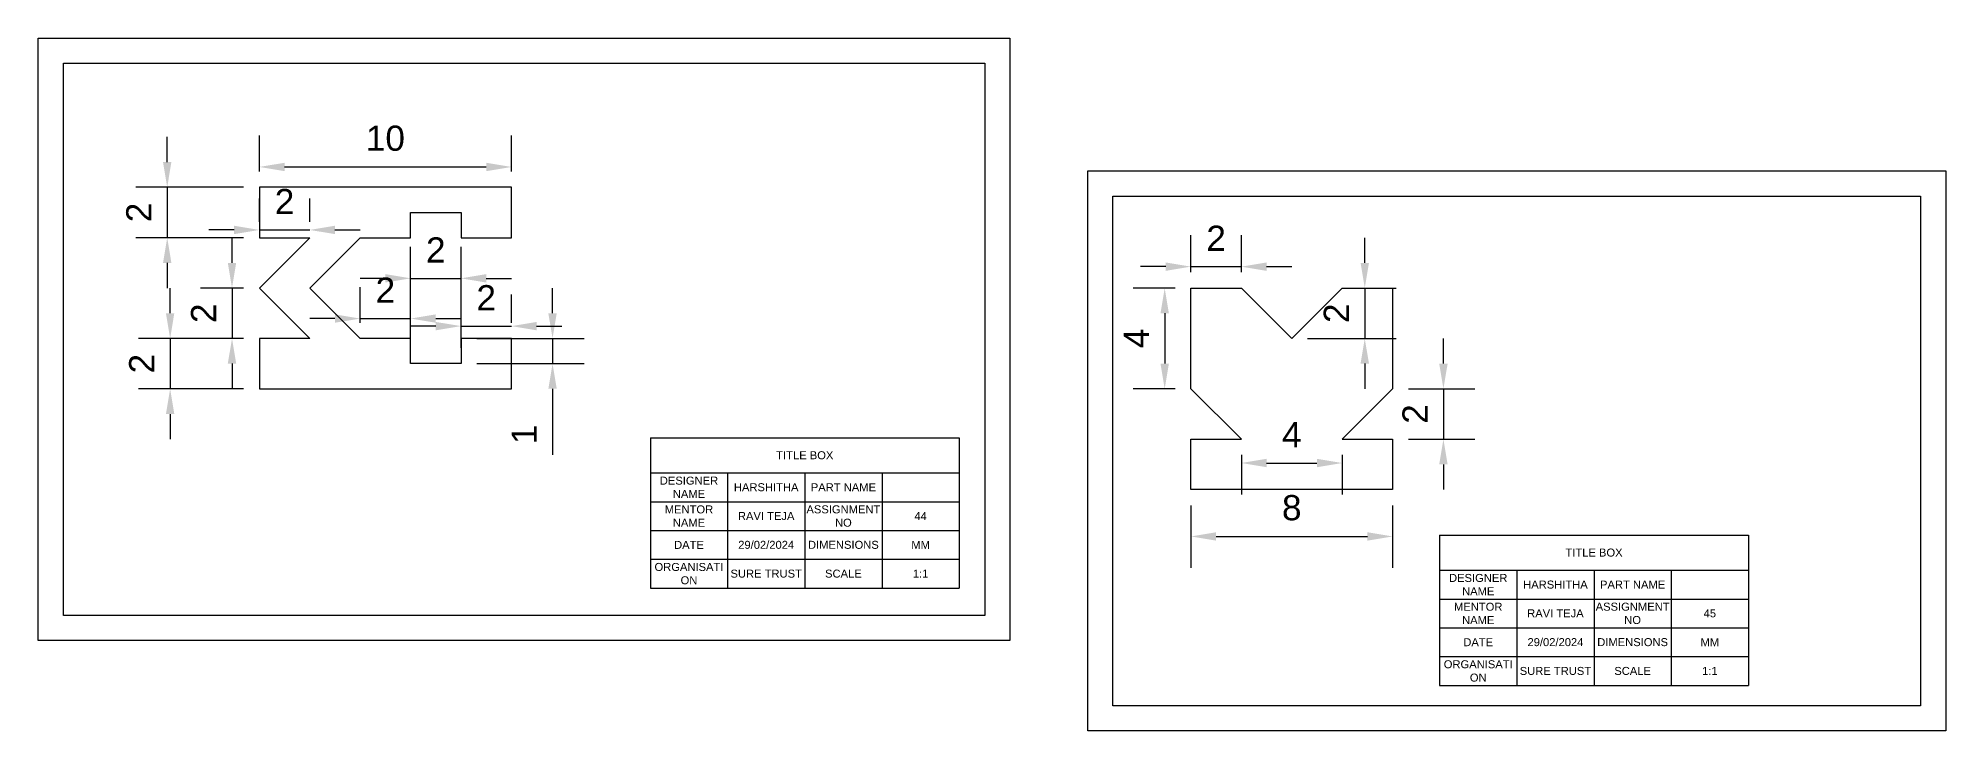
# Model space of a CAD drawing. Header units: millimetres. Extents: x 1 to 354, y -13 to 15.
# Drawn here: x 194.5 to 270.2, y -12.9 to 14.6 of the extents above; entities that cross this region are included whole.
import ezdxf

# ---------------------------------------------------------------- set-up
doc = ezdxf.new("R2010")
doc.units = ezdxf.units.MM
doc.styles.get("Standard").update_dxf_attribs({"font": 'arial.ttf'})
doc.dimstyles.new('ISO-25', dxfattribs={"dimtxt": 1, "dimasz": 1, "dimexe": 1.25, "dimexo": 0.625, "dimtad": 1, "dimtxsty": 'Standard', "dimcen": 2.5, "dimadec": 0, "dimazin": 0, "dimtfac": 1, "dimtmove": 0, "dimatfit": 3, "dimfxl": 1, "dimarcsym": 0})

# ---------------------------------------------------------------- blocks, each defined once
blk = doc.blocks.new('*D12')
at = {"color": 0, "lineweight": -2, "transparency": 16777216}
for p, q in [((239.591, 4.643), (237.925, 4.643)), ((239.175, 3.643), (239.175, 1.643)), ((239.591, 0.643), (237.925, 0.643))]:
    blk.add_line(p, q, dxfattribs=at)
at = {"color": 0, "transparency": 16777216}
for points in [[(239.009, 3.643), (239.342, 3.643), (239.175, 4.643)], [(239.009, 1.643), (239.342, 1.643), (239.175, 0.643)]]:
    blk.add_solid(points, dxfattribs=at)
at = {"layer": 'Defpoints', "color": 0, "transparency": 16777216}
for p in [(240.216, 4.643), (239.175, 0.643), (240.216, 0.643)]:
    blk.add_point(p, dxfattribs=at)
at = {"color": 0, "transparency": 16777216, "insert": (238.05, 2.643), "char_height": 1, "attachment_point": 5, "rotation": 90}
blk.add_mtext('4', dxfattribs=at)
blk = doc.blocks.new('*D13')
at = {"color": 0, "lineweight": -2, "transparency": 16777216}
for p, q in [((240.216, 5.268), (240.216, 6.743)), ((242.216, 5.268), (242.216, 6.743)), ((239.216, 5.493), (238.216, 5.493)), ((240.216, 5.493), (242.216, 5.493)), ((243.216, 5.493), (244.216, 5.493))]:
    blk.add_line(p, q, dxfattribs=at)
at = {"color": 0, "transparency": 16777216}
for points in [[(239.216, 5.66), (239.216, 5.326), (240.216, 5.493)], [(243.216, 5.66), (243.216, 5.326), (242.216, 5.493)]]:
    blk.add_solid(points, dxfattribs=at)
at = {"layer": 'Defpoints', "color": 0, "transparency": 16777216}
for p in [(242.216, 5.493), (240.216, 4.643), (242.216, 4.643)]:
    blk.add_point(p, dxfattribs=at)
at = {"color": 0, "transparency": 16777216, "insert": (241.216, 6.62), "char_height": 1, "attachment_point": 5}
blk.add_mtext('2', dxfattribs=at)
blk = doc.blocks.new('*D14')
at = {"color": 0, "lineweight": -2, "transparency": 16777216}
for p, q in [((247.112, 5.643), (247.112, 6.643)), ((246.841, 4.643), (248.362, 4.643)), ((247.112, 4.643), (247.112, 2.643)), ((244.841, 2.643), (248.362, 2.643)), ((247.112, 1.643), (247.112, 0.643))]:
    blk.add_line(p, q, dxfattribs=at)
at = {"color": 0, "transparency": 16777216}
for points in [[(246.946, 5.643), (247.279, 5.643), (247.112, 4.643)], [(246.946, 1.643), (247.279, 1.643), (247.112, 2.643)]]:
    blk.add_solid(points, dxfattribs=at)
at = {"layer": 'Defpoints', "color": 0, "transparency": 16777216}
for p in [(246.216, 4.643), (244.216, 2.643), (247.112, 2.643)]:
    blk.add_point(p, dxfattribs=at)
at = {"color": 0, "transparency": 16777216, "insert": (245.985, 3.643), "char_height": 1, "attachment_point": 5, "rotation": 90}
blk.add_mtext('2', dxfattribs=at)
blk = doc.blocks.new('*D15')
at = {"color": 0, "lineweight": -2, "transparency": 16777216}
for p, q in [((240.216, -3.982), (240.216, -6.467)), ((248.216, -3.982), (248.216, -6.467)), ((241.216, -5.217), (247.216, -5.217))]:
    blk.add_line(p, q, dxfattribs=at)
at = {"color": 0, "transparency": 16777216}
for points in [[(241.216, -5.05), (241.216, -5.383), (240.216, -5.217)], [(247.216, -5.05), (247.216, -5.383), (248.216, -5.217)]]:
    blk.add_solid(points, dxfattribs=at)
at = {"layer": 'Defpoints', "color": 0, "transparency": 16777216}
for p in [(240.216, -3.357), (248.216, -3.357), (248.216, -5.217)]:
    blk.add_point(p, dxfattribs=at)
at = {"color": 0, "transparency": 16777216, "insert": (244.216, -4.081), "char_height": 1, "attachment_point": 5}
blk.add_mtext('8', dxfattribs=at)
blk = doc.blocks.new('*D16')
at = {"color": 0, "lineweight": -2, "transparency": 16777216}
for p, q in [((242.216, -1.982), (242.216, -3.552)), ((246.216, -1.982), (246.216, -3.552)), ((243.216, -2.302), (245.216, -2.302))]:
    blk.add_line(p, q, dxfattribs=at)
at = {"color": 0, "transparency": 16777216}
for points in [[(243.216, -2.135), (243.216, -2.469), (242.216, -2.302)], [(245.216, -2.135), (245.216, -2.469), (246.216, -2.302)]]:
    blk.add_solid(points, dxfattribs=at)
at = {"layer": 'Defpoints', "color": 0, "transparency": 16777216}
for p in [(242.216, -1.357), (246.216, -1.357), (246.216, -2.302)]:
    blk.add_point(p, dxfattribs=at)
at = {"color": 0, "transparency": 16777216, "insert": (244.216, -1.177), "char_height": 1, "attachment_point": 5}
blk.add_mtext('4', dxfattribs=at)
blk = doc.blocks.new('*D17')
at = {"color": 0, "lineweight": -2, "transparency": 16777216}
for p, q in [((250.233, 1.643), (250.233, 2.643)), ((248.841, 0.643), (251.483, 0.643)), ((250.233, 0.643), (250.233, -1.357)), ((248.841, -1.357), (251.483, -1.357)), ((250.233, -2.357), (250.233, -3.357))]:
    blk.add_line(p, q, dxfattribs=at)
at = {"color": 0, "transparency": 16777216}
for points in [[(250.066, 1.643), (250.4, 1.643), (250.233, 0.643)], [(250.066, -2.357), (250.4, -2.357), (250.233, -1.357)]]:
    blk.add_solid(points, dxfattribs=at)
at = {"layer": 'Defpoints', "color": 0, "transparency": 16777216}
for p in [(248.216, 0.643), (248.216, -1.357), (250.233, -1.357)]:
    blk.add_point(p, dxfattribs=at)
at = {"color": 0, "transparency": 16777216, "insert": (249.106, -0.357), "char_height": 1, "attachment_point": 5, "rotation": 90}
blk.add_mtext('2', dxfattribs=at)
blk = doc.blocks.new('*D18')
at = {"color": 0, "lineweight": -2, "transparency": 16777216}
for p, q in [((203.259, 9.268), (203.259, 10.7)), ((213.259, 9.268), (213.259, 10.7)), ((204.259, 9.45), (212.259, 9.45))]:
    blk.add_line(p, q, dxfattribs=at)
at = {"color": 0, "transparency": 16777216}
for points in [[(204.259, 9.616), (204.259, 9.283), (203.259, 9.45)], [(212.259, 9.616), (212.259, 9.283), (213.259, 9.45)]]:
    blk.add_solid(points, dxfattribs=at)
at = {"layer": 'Defpoints', "color": 0, "transparency": 16777216}
for p in [(213.259, 9.45), (203.259, 8.643), (213.259, 8.643)]:
    blk.add_point(p, dxfattribs=at)
at = {"color": 0, "transparency": 16777216, "insert": (208.259, 10.585), "char_height": 1, "attachment_point": 5}
blk.add_mtext('10', dxfattribs=at)
blk = doc.blocks.new('*D19')
at = {"color": 0, "lineweight": -2, "transparency": 16777216}
for p, q in [((199.604, 9.643), (199.604, 10.643)), ((202.634, 8.643), (198.354, 8.643)), ((199.604, 8.643), (199.604, 6.643)), ((202.634, 6.643), (198.354, 6.643)), ((199.604, 5.643), (199.604, 4.643))]:
    blk.add_line(p, q, dxfattribs=at)
at = {"color": 0, "transparency": 16777216}
for points in [[(199.437, 9.643), (199.77, 9.643), (199.604, 8.643)], [(199.437, 5.643), (199.77, 5.643), (199.604, 6.643)]]:
    blk.add_solid(points, dxfattribs=at)
at = {"layer": 'Defpoints', "color": 0, "transparency": 16777216}
for p in [(203.259, 8.643), (199.604, 6.643), (203.259, 6.643)]:
    blk.add_point(p, dxfattribs=at)
at = {"color": 0, "transparency": 16777216, "insert": (198.477, 7.643), "char_height": 1, "attachment_point": 5, "rotation": 90}
blk.add_mtext('2', dxfattribs=at)
blk = doc.blocks.new('*D20')
at = {"color": 0, "lineweight": -2, "transparency": 16777216}
for p, q in [((203.259, 7.268), (203.259, 8.2)), ((205.259, 7.268), (205.259, 8.2)), ((202.259, 6.95), (201.259, 6.95)), ((203.259, 6.95), (205.259, 6.95)), ((206.259, 6.95), (207.259, 6.95))]:
    blk.add_line(p, q, dxfattribs=at)
at = {"color": 0, "transparency": 16777216}
for points in [[(202.259, 7.117), (202.259, 6.784), (203.259, 6.95)], [(206.259, 7.117), (206.259, 6.784), (205.259, 6.95)]]:
    blk.add_solid(points, dxfattribs=at)
at = {"layer": 'Defpoints', "color": 0, "transparency": 16777216}
for p in [(205.259, 6.95), (203.259, 6.643), (205.259, 6.643)]:
    blk.add_point(p, dxfattribs=at)
at = {"color": 0, "transparency": 16777216, "insert": (204.259, 8.077), "char_height": 1, "attachment_point": 5}
blk.add_mtext('2', dxfattribs=at)
blk = doc.blocks.new('*D21')
at = {"color": 0, "lineweight": -2, "transparency": 16777216}
for p, q in [((202.175, 5.643), (202.175, 6.643)), ((202.634, 4.643), (200.925, 4.643)), ((202.175, 4.643), (202.175, 2.643)), ((202.634, 2.643), (200.925, 2.643)), ((202.175, 1.643), (202.175, 0.643))]:
    blk.add_line(p, q, dxfattribs=at)
at = {"color": 0, "transparency": 16777216}
for points in [[(202.008, 5.643), (202.341, 5.643), (202.175, 4.643)], [(202.008, 1.643), (202.341, 1.643), (202.175, 2.643)]]:
    blk.add_solid(points, dxfattribs=at)
at = {"layer": 'Defpoints', "color": 0, "transparency": 16777216}
for p in [(203.259, 4.643), (202.175, 2.643), (203.259, 2.643)]:
    blk.add_point(p, dxfattribs=at)
at = {"color": 0, "transparency": 16777216, "insert": (201.048, 3.643), "char_height": 1, "attachment_point": 5, "rotation": 90}
blk.add_mtext('2', dxfattribs=at)
blk = doc.blocks.new('*D22')
at = {"color": 0, "lineweight": -2, "transparency": 16777216}
for p, q in [((199.72, 3.643), (199.72, 4.643)), ((202.634, 2.643), (198.47, 2.643)), ((199.72, 2.643), (199.72, 0.643)), ((202.634, 0.643), (198.47, 0.643)), ((199.72, -0.357), (199.72, -1.357))]:
    blk.add_line(p, q, dxfattribs=at)
at = {"color": 0, "transparency": 16777216}
for points in [[(199.553, 3.643), (199.886, 3.643), (199.72, 2.643)], [(199.553, -0.357), (199.886, -0.357), (199.72, 0.643)]]:
    blk.add_solid(points, dxfattribs=at)
at = {"layer": 'Defpoints', "color": 0, "transparency": 16777216}
for p in [(203.259, 2.643), (199.72, 0.643), (203.259, 0.643)]:
    blk.add_point(p, dxfattribs=at)
at = {"color": 0, "transparency": 16777216, "insert": (198.592, 1.643), "char_height": 1, "attachment_point": 5, "rotation": 90}
blk.add_mtext('2', dxfattribs=at)
blk = doc.blocks.new('*D23')
at = {"color": 0, "lineweight": -2, "transparency": 16777216}
for p, q in [((207.259, 3.268), (207.259, 4.682)), ((209.259, 3.268), (209.259, 4.682)), ((206.259, 3.432), (205.259, 3.432)), ((207.259, 3.432), (209.259, 3.432)), ((210.259, 3.432), (211.259, 3.432))]:
    blk.add_line(p, q, dxfattribs=at)
at = {"color": 0, "transparency": 16777216}
for points in [[(206.259, 3.599), (206.259, 3.266), (207.259, 3.432)], [(210.259, 3.599), (210.259, 3.266), (209.259, 3.432)]]:
    blk.add_solid(points, dxfattribs=at)
at = {"layer": 'Defpoints', "color": 0, "transparency": 16777216}
for p in [(209.259, 3.432), (207.259, 2.643), (209.259, 2.643)]:
    blk.add_point(p, dxfattribs=at)
at = {"color": 0, "transparency": 16777216, "insert": (208.259, 4.56), "char_height": 1, "attachment_point": 5}
blk.add_mtext('2', dxfattribs=at)
blk = doc.blocks.new('*D24')
at = {"color": 0, "lineweight": -2, "transparency": 16777216}
for p, q in [((209.259, 2.268), (209.259, 6.279)), ((211.259, 2.268), (211.259, 6.279)), ((208.259, 5.029), (207.259, 5.029)), ((209.259, 5.029), (211.259, 5.029)), ((212.259, 5.029), (213.259, 5.029))]:
    blk.add_line(p, q, dxfattribs=at)
at = {"color": 0, "transparency": 16777216}
for points in [[(208.259, 5.196), (208.259, 4.863), (209.259, 5.029)], [(212.259, 5.196), (212.259, 4.863), (211.259, 5.029)]]:
    blk.add_solid(points, dxfattribs=at)
at = {"layer": 'Defpoints', "color": 0, "transparency": 16777216}
for p in [(211.259, 5.029), (209.259, 1.643), (211.259, 1.643)]:
    blk.add_point(p, dxfattribs=at)
at = {"color": 0, "transparency": 16777216, "insert": (210.259, 6.156), "char_height": 1, "attachment_point": 5}
blk.add_mtext('2', dxfattribs=at)
blk = doc.blocks.new('*D25')
at = {"color": 0, "lineweight": -2, "transparency": 16777216}
for p, q in [((211.259, 3.268), (211.259, 4.382)), ((213.259, 3.268), (213.259, 4.382)), ((210.259, 3.132), (209.259, 3.132)), ((211.259, 3.132), (213.259, 3.132)), ((214.259, 3.132), (215.259, 3.132))]:
    blk.add_line(p, q, dxfattribs=at)
at = {"color": 0, "transparency": 16777216}
for points in [[(210.259, 3.298), (210.259, 2.965), (211.259, 3.132)], [(214.259, 3.298), (214.259, 2.965), (213.259, 3.132)]]:
    blk.add_solid(points, dxfattribs=at)
at = {"layer": 'Defpoints', "color": 0, "transparency": 16777216}
for p in [(213.259, 3.132), (211.259, 2.643), (213.259, 2.643)]:
    blk.add_point(p, dxfattribs=at)
at = {"color": 0, "transparency": 16777216, "insert": (212.259, 4.259), "char_height": 1, "attachment_point": 5}
blk.add_mtext('2', dxfattribs=at)
blk = doc.blocks.new('*D26')
at = {"color": 0, "lineweight": -2, "transparency": 16777216}
for p, q in [((214.891, 3.643), (214.891, 4.643)), ((211.884, 2.643), (216.141, 2.643)), ((214.891, 2.643), (214.891, 1.643)), ((211.884, 1.643), (216.141, 1.643)), ((214.891, 0.643), (214.891, -1.976))]:
    blk.add_line(p, q, dxfattribs=at)
at = {"color": 0, "transparency": 16777216}
for points in [[(214.724, 3.643), (215.057, 3.643), (214.891, 2.643)], [(214.724, 0.643), (215.057, 0.643), (214.891, 1.643)]]:
    blk.add_solid(points, dxfattribs=at)
at = {"layer": 'Defpoints', "color": 0, "transparency": 16777216}
for p in [(211.259, 2.643), (211.259, 1.643), (214.891, 1.643)]:
    blk.add_point(p, dxfattribs=at)
at = {"color": 0, "transparency": 16777216, "insert": (213.764, -1.166), "char_height": 1, "attachment_point": 5, "rotation": 90}
blk.add_mtext('1', dxfattribs=at)
blk = doc.blocks.new('*T56')
at = {"color": 0, "linetype": 'ByBlock', "lineweight": -2, "transparency": 16777216}
for p, q in [((0, 0), (12.251, 0)), ((0, 0), (0, -5.968)), ((12.251, 0), (12.251, -5.968)), ((0, -1.397), (12.251, -1.397)), ((3.063, -1.397), (3.063, -5.968)), ((6.126, -1.397), (6.126, -5.968)), ((9.189, -1.397), (9.189, -5.968)), ((0, -2.54), (12.251, -2.54)), ((0, -3.682), (12.251, -3.682)), ((0, -4.825), (12.251, -4.825)), ((0, -5.968), (12.251, -5.968))]:
    blk.add_line(p, q, dxfattribs=at)
blk = doc.blocks.new('*T57')
at = {"color": 0, "linetype": 'ByBlock', "lineweight": -2, "transparency": 16777216}
for p, q in [((0, 0), (12.251, 0)), ((0, 0), (0, -5.968)), ((12.251, 0), (12.251, -5.968)), ((0, -1.397), (12.251, -1.397)), ((3.063, -1.397), (3.063, -5.968)), ((6.126, -1.397), (6.126, -5.968)), ((9.189, -1.397), (9.189, -5.968)), ((0, -2.54), (12.251, -2.54)), ((0, -3.682), (12.251, -3.682)), ((0, -4.825), (12.251, -4.825)), ((0, -5.968), (12.251, -5.968))]:
    blk.add_line(p, q, dxfattribs=at)

msp = doc.modelspace()

# ---------------------------------------------------------------- linework, layer by layer
for p, q in [((213.259, 8.643), (203.259, 8.643)), ((203.259, 8.643), (203.259, 6.643)), ((213.259, 6.643), (213.259, 8.643)), ((209.259, 6.643), (209.259, 7.643)), ((209.259, 7.643), (211.259, 7.643)), ((211.259, 7.643), (211.259, 6.643)), ((203.259, 6.643), (205.259, 6.643)), ((205.259, 6.643), (203.259, 4.643)), ((205.259, 4.643), (207.259, 6.643)), ((207.259, 6.643), (209.259, 6.643)), ((211.259, 6.643), (213.259, 6.643)), ((203.259, 4.643), (205.259, 2.643)), ((207.259, 2.643), (205.259, 4.643)), ((240.216, 0.643), (240.216, 4.643)), ((240.216, 4.643), (242.216, 4.643)), ((242.216, 4.643), (244.216, 2.643)), ((244.216, 2.643), (246.216, 4.643)), ((246.216, 4.643), (248.216, 4.643)), ((248.216, 4.643), (248.216, 0.643)), ((205.259, 2.643), (203.259, 2.643)), ((203.259, 2.643), (203.259, 0.643)), ((209.259, 2.643), (207.259, 2.643)), ((209.259, 1.643), (209.259, 2.643)), ((213.259, 2.643), (211.259, 2.643)), ((211.259, 2.643), (211.259, 1.643)), ((213.259, 0.643), (213.259, 2.643)), ((211.259, 1.643), (209.259, 1.643)), ((203.259, 0.643), (213.259, 0.643)), ((242.216, -1.357), (240.216, 0.643)), ((248.216, 0.643), (246.216, -1.357)), ((240.216, -3.357), (240.216, -1.357)), ((240.216, -1.357), (242.216, -1.357)), ((246.216, -1.357), (248.216, -1.357)), ((248.216, -1.357), (248.216, -3.357)), ((248.216, -3.357), (240.216, -3.357))]:
    msp.add_line(p, q)
for points in [[(194.484, 14.564), (233.036, 14.564), (233.036, -9.35), (194.484, -9.35)], [(195.484, 13.564), (232.036, 13.564), (232.036, -8.35), (195.484, -8.35)], [(236.121, 9.291), (270.164, 9.291), (270.164, -12.934), (236.121, -12.934)], [(237.121, 8.291), (269.164, 8.291), (269.164, -11.934), (237.121, -11.934)]]:
    msp.add_lwpolyline(points, close=True)

# ---------------------------------------------------------------- block references
for name, p in [('*T56', (218.772, -1.297)), ('*T57', (250.081, -5.16))]:
    msp.add_blockref(name, p)

# ---------------------------------------------------------------- texts
at = {"attachment_point": 5}
for s, width, insert, char_height in [('TITLE BOX', 12.25141, (224.898, -1.996), 0.3174), ('DESIGNER NAME', 3.06285, (220.303, -3.265), 0.31744), ('HARSHITHA', 3.06285, (223.366, -3.265), 0.3174), ('PART NAME', 3.06285, (226.429, -3.265), 0.3174), ('MENTOR NAME', 3.06285, (220.303, -4.408), 0.31744), ('RAVI TEJA', 3.06285, (223.366, -4.408), 0.3174), ('ASSIGNMENT NO', 3.06285, (226.429, -4.408), 0.31744), ('44', 3.06285, (229.492, -4.408), 0.3174), ('DATE', 3.06285, (220.303, -5.551), 0.3174), ('29/02/2024', 3.06285, (223.366, -5.551), 0.3174), ('DIMENSIONS', 3.06285, (226.429, -5.551), 0.3174), ('MM', 3.06285, (229.492, -5.551), 0.3174), ('TITLE BOX', 12.25141, (256.207, -5.859), 0.3174), ('ORGANISATI\\PON', 3.06285, (220.303, -6.694), 0.3174), ('SURE TRUST', 3.06285, (223.366, -6.694), 0.3174), ('SCALE', 3.06285, (226.429, -6.694), 0.3174), ('1:1', 3.06285, (229.492, -6.694), 0.3174), ('DESIGNER NAME', 3.06285, (251.613, -7.128), 0.31744), ('HARSHITHA', 3.06285, (254.676, -7.128), 0.3174), ('PART NAME', 3.06285, (257.738, -7.128), 0.3174), ('MENTOR NAME', 3.06285, (251.613, -8.271), 0.31744), ('RAVI TEJA', 3.06285, (254.676, -8.271), 0.3174), ('ASSIGNMENT NO', 3.06285, (257.738, -8.271), 0.31744), ('45', 3.06285, (260.801, -8.271), 0.3174), ('DATE', 3.06285, (251.613, -9.414), 0.3174), ('29/02/2024', 3.06285, (254.676, -9.414), 0.3174), ('DIMENSIONS', 3.06285, (257.738, -9.414), 0.3174), ('MM', 3.06285, (260.801, -9.414), 0.3174), ('ORGANISATI\\PON', 3.06285, (251.613, -10.557), 0.3174), ('SURE TRUST', 3.06285, (254.676, -10.557), 0.3174), ('SCALE', 3.06285, (257.738, -10.557), 0.3174), ('1:1', 3.06285, (260.801, -10.557), 0.3174)]:
    msp.add_mtext_dynamic_manual_height_columns(s, width=width, gutter_width=1.587, heights=[0], dxfattribs=dict(at, insert=insert, char_height=char_height))

# ---------------------------------------------------------------- dimensions: what is measured, and where the dimension line sits
dim = msp.add_linear_dim(base=(199.604, 6.643), p1=(203.259, 8.643), p2=(203.259, 6.643), angle=90, dimstyle='ISO-25')
dim.commit()
dim.dimension.update_dxf_attribs({"geometry": '*D19', "text_midpoint": (199.604, 7.643), "dimtype": 160})
for base, p1, p2, picture, middle in [((213.259, 9.45), (203.259, 8.643), (213.259, 8.643), '*D18', (208.259, 10.585)), ((205.259, 6.95), (203.259, 6.643), (205.259, 6.643), '*D20', (204.259, 8.077)), ((211.259, 5.029), (209.259, 1.643), (211.259, 1.643), '*D24', (210.259, 6.156)), ((242.216, 5.493), (240.216, 4.643), (242.216, 4.643), '*D13', (241.216, 6.62)), ((209.259, 3.432), (207.259, 2.643), (209.259, 2.643), '*D23', (208.259, 4.56)), ((213.259, 3.132), (211.259, 2.643), (213.259, 2.643), '*D25', (212.259, 4.259)), ((246.216, -2.302), (242.216, -1.357), (246.216, -1.357), '*D16', (244.216, -1.177)), ((248.216, -5.217), (240.216, -3.357), (248.216, -3.357), '*D15', (244.216, -4.081))]:
    dim = msp.add_linear_dim(base=base, p1=p1, p2=p2, dimstyle='ISO-25')
    dim.commit()
    dim.dimension.update_dxf_attribs({"geometry": picture, "text_midpoint": middle})
for base, p1, p2, picture, middle in [((202.175, 2.643), (203.259, 4.643), (203.259, 2.643), '*D21', (201.048, 3.643)), ((247.112, 2.643), (246.216, 4.643), (244.216, 2.643), '*D14', (245.985, 3.643)), ((199.72, 0.643), (203.259, 2.643), (203.259, 0.643), '*D22', (198.592, 1.643)), ((214.891, 1.643), (211.259, 2.643), (211.259, 1.643), '*D26', (213.764, -1.166)), ((239.175, 0.643), (240.216, 4.643), (240.216, 0.643), '*D12', (238.05, 2.643)), ((250.233, -1.357), (248.216, 0.643), (248.216, -1.357), '*D17', (249.106, -0.357))]:
    dim = msp.add_linear_dim(base=base, p1=p1, p2=p2, angle=90, dimstyle='ISO-25')
    dim.commit()
    dim.dimension.update_dxf_attribs({"geometry": picture, "text_midpoint": middle})

doc.saveas('drawing.dxf')
